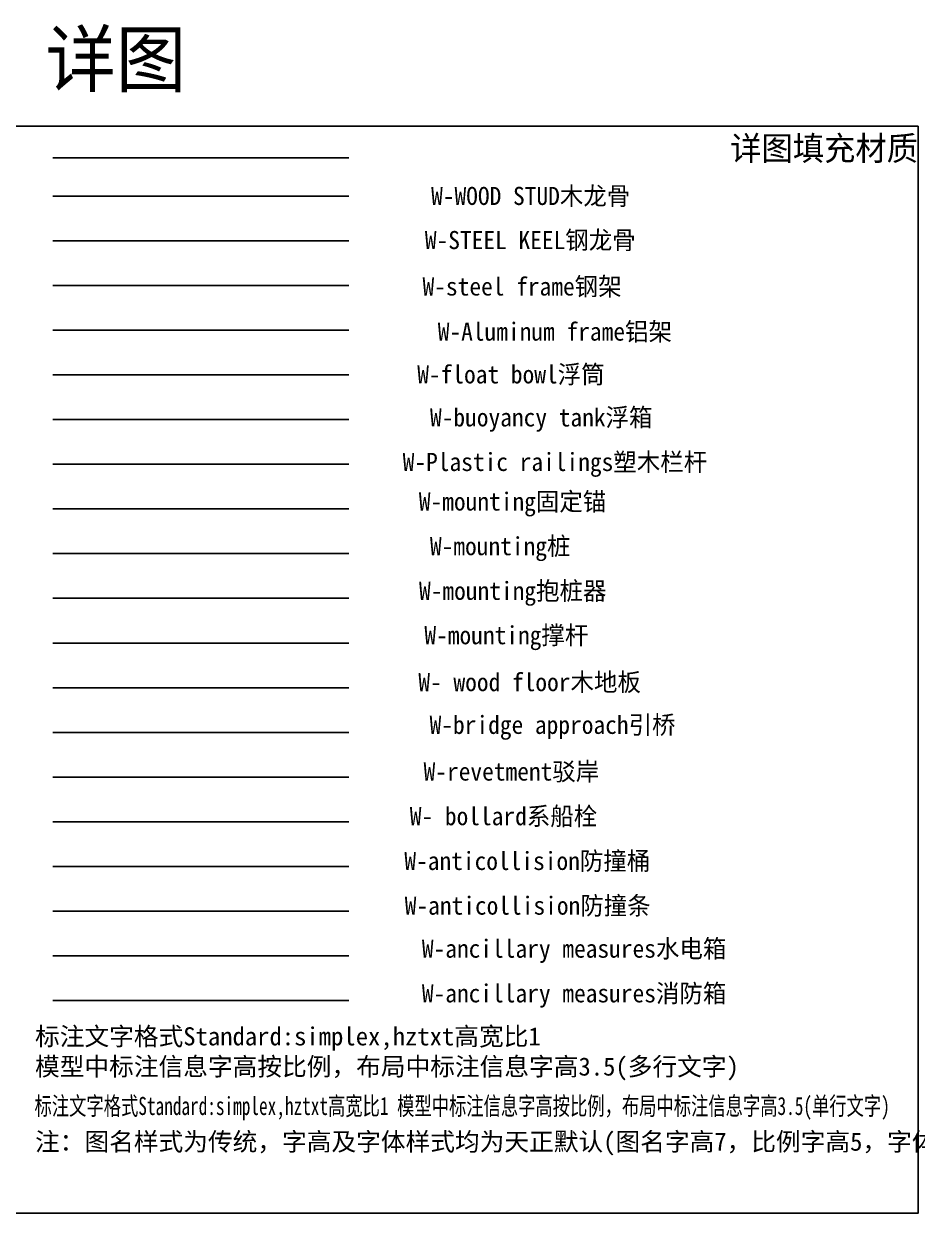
# Model space of a CAD drawing. Extents: x -231680 to 311509, y 18389 to 315840.
# Drawn here: x 61955 to 86624, y 73703 to 106534 of the extents above; entities that cross this region are included whole.
import ezdxf
from ezdxf.enums import TextEntityAlignment as Align

# ---------------------------------------------------------------- set-up
doc = ezdxf.new("R2010")
doc.units = 0
doc.header["$LTSCALE"] = 1000
for name, color, linetype in [('L-TEXT文字标注', 7, 'Continuous'), ('W- bollard系船栓', 4, 'Continuous'), ('W-_ANTICOLLISION防撞措施', 121, 'Continuous'), ('W-ALUMINUM_FRAME铝架', 30, 'Continuous'), ('W-ancillary measures附属措施', 1, 'Continuous'), ('W-bridge approach引桥', 4, 'Continuous'), ('W-FLOAT_BOWL浮筒', 253, 'Continuous'), ('W-MOUNTING固定方式', 5, 'Continuous'), ('W-PLASTIC_RAILINGS塑木栏杆', 6, 'Continuous'), ('W-REVETMENT驳岸', 251, 'Continuous'), ('W-STEEL_FRAME钢架', 3, 'Continuous'), ('W-STEEL_KEEL钢龙骨', 5, 'Continuous'), ('W-Water-水流线', 140, 'Continuous'), ('W-WOOD_FLOOR木地板', 30, 'Continuous'), ('W-WOOD_STUD木龙骨', 25, 'Continuous')]:
    doc.layers.add(name, color=color, linetype=linetype)
doc.styles.get("Standard").update_dxf_attribs({"font": ''})
doc.styles.get('Standard').set_extended_font_data('SimSun')

msp = doc.modelspace()

# ---------------------------------------------------------------- linework, layer by layer
msp.add_lwpolyline([(61646.2, 103703.4), (86646.2, 103703.4), (86646.2, 73703.4), (61646.2, 73703.4)], close=True)
at = {"layer": 'W- bollard系船栓'}
msp.add_lwpolyline([(62756.6, 84508.7), (70928.7, 84508.7)], dxfattribs=at)
at = {"layer": 'W-_ANTICOLLISION防撞措施'}
for points in [[(62756.6, 83275.3), (70928.7, 83275.3)], [(62756.6, 82042), (70928.7, 82042)]]:
    msp.add_lwpolyline(points, dxfattribs=at)
at = {"layer": 'W-ALUMINUM_FRAME铝架', "color": 4}
msp.add_lwpolyline([(62756.6, 98075.3), (70928.7, 98075.3)], dxfattribs=at)
at = {"layer": 'W-ancillary measures附属措施'}
for points in [[(62756.6, 80808.7), (70928.7, 80808.7)], [(62756.6, 79575.3), (70928.7, 79575.3)]]:
    msp.add_lwpolyline(points, dxfattribs=at)
at = {"layer": 'W-bridge approach引桥'}
msp.add_lwpolyline([(62756.6, 86975.3), (70928.7, 86975.3)], dxfattribs=at)
at = {"layer": 'W-FLOAT_BOWL浮筒'}
for points in [[(62756.6, 96842), (70928.7, 96842)], [(62756.6, 95608.7), (70928.7, 95608.7)]]:
    msp.add_lwpolyline(points, dxfattribs=at)
at = {"layer": 'W-MOUNTING固定方式'}
for points in [[(62756.6, 93142), (70928.7, 93142)], [(62756.6, 91908.7), (70928.7, 91908.7)], [(62756.6, 90675.3), (70928.7, 90675.3)], [(62756.6, 89442), (70928.7, 89442)]]:
    msp.add_lwpolyline(points, dxfattribs=at)
at = {"layer": 'W-PLASTIC_RAILINGS塑木栏杆'}
msp.add_lwpolyline([(62756.6, 94375.3), (70928.7, 94375.3)], dxfattribs=at)
at = {"layer": 'W-REVETMENT驳岸'}
msp.add_lwpolyline([(62756.6, 85742), (70928.7, 85742)], dxfattribs=at)
at = {"layer": 'W-STEEL_FRAME钢架'}
msp.add_lwpolyline([(62756.6, 99308.7), (70928.7, 99308.7)], dxfattribs=at)
at = {"layer": 'W-STEEL_KEEL钢龙骨', "color": 5}
msp.add_lwpolyline([(62756.6, 100542), (70928.7, 100542)], dxfattribs=at)
at = {"layer": 'W-Water-水流线'}
msp.add_lwpolyline([(62756.6, 102830.9), (70928.7, 102830.9)], dxfattribs=at)
at = {"layer": 'W-WOOD_FLOOR木地板'}
msp.add_lwpolyline([(62756.6, 88208.7), (70928.7, 88208.7)], dxfattribs=at)
at = {"layer": 'W-WOOD_STUD木龙骨'}
msp.add_lwpolyline([(62756.6, 101775.3), (70928.7, 101775.3)], dxfattribs=at)

# ---------------------------------------------------------------- texts
at = {"layer": 'L-TEXT文字标注', "width": 0.95}
for s, height, p in [('详图', 1500, (64498.6, 105589.3)), ('详图填充材质', 666.67, (84052.5, 103109.3))]:
    msp.add_text(s, height=height, dxfattribs=at).set_placement(p, align=Align.MIDDLE)
at = {"layer": 'L-TEXT文字标注', "width": 0.7}
msp.add_text('标注文字格式Standard:simplex,hztxt高宽比1 模型中标注信息字高按比例，布局中标注信息字高3.5(单行文字)', height=500, dxfattribs=at).set_placement((62252.4, 76414.2))
at = {"layer": 'L-TEXT文字标注', "insert": (62266.1, 78835.8), "char_height": 500, "width": 37770.777, "attachment_point": 1}
msp.add_mtext('标注文字格式Standard:simplex,hztxt高宽比1\\P模型中标注信息字高按比例，布局中标注信息字高3.5(多行文字)', dxfattribs=at)
at = {"layer": 'L-TEXT文字标注', "insert": (62266.1, 75928.5), "char_height": 500, "attachment_point": 1}
msp.add_mtext('注：图名样式为传统，字高及字体样式均为天正默认(图名字高7，比例字高5，字体均为黑体)。', dxfattribs=at)
at = {"layer": 'W- bollard系船栓', "width": 0.95}
msp.add_text('W- bollard系船栓', height=500, dxfattribs=at).set_placement((75200.4, 84670.9), align=Align.MIDDLE)
at = {"layer": 'W-_ANTICOLLISION防撞措施', "width": 0.95}
for s, p in [('W-anticollision防撞桶', (75858, 83437.6)), ('W-anticollision防撞条', (75868.5, 82204.3))]:
    msp.add_text(s, height=500, dxfattribs=at).set_placement(p, align=Align.MIDDLE)
at = {"layer": 'W-ALUMINUM_FRAME铝架', "color": 4, "width": 0.95}
msp.add_text('W-Aluminum frame铝架', height=500, dxfattribs=at).set_placement((76618.3, 98046.5), align=Align.MIDDLE)
at = {"layer": 'W-ancillary measures附属措施', "width": 0.95}
for s, p in [('W-ancillary measures水电箱', (77149.9, 80970.9)), ('W-ancillary measures消防箱', (77149.9, 79737.6))]:
    msp.add_text(s, height=500, dxfattribs=at).set_placement(p, align=Align.MIDDLE)
at = {"layer": 'W-bridge approach引桥', "width": 0.95}
msp.add_text('W-bridge approach引桥', height=500, dxfattribs=at).set_placement((76555.1, 87137.6), align=Align.MIDDLE)
at = {"layer": 'W-FLOAT_BOWL浮筒', "width": 0.95}
for s, p in [('W-float bowl浮筒', (75405.6, 96867.4)), ('W-buoyancy tank浮箱', (76242.5, 95634.1))]:
    msp.add_text(s, height=500, dxfattribs=at).set_placement(p, align=Align.MIDDLE)
at = {"layer": 'W-MOUNTING固定方式', "width": 0.95}
for s, p in [('W-mounting固定锚', (75450, 93304.3)), ('W-mounting桩', (75109.5, 92070.9)), ('W-mounting抱桩器', (75455.3, 90837.6)), ('W-mounting撑杆', (75279.8, 89611.9))]:
    msp.add_text(s, height=500, dxfattribs=at).set_placement(p, align=Align.MIDDLE)
at = {"layer": 'W-PLASTIC_RAILINGS塑木栏杆', "width": 0.95}
msp.add_text('W-Plastic railings塑木栏杆', height=500, dxfattribs=at).set_placement((76620.8, 94394), align=Align.MIDDLE)
at = {"layer": 'W-REVETMENT驳岸', "width": 0.95}
msp.add_text('W-revetment驳岸', height=500, dxfattribs=at).set_placement((75418.9, 85904.3), align=Align.MIDDLE)
at = {"layer": 'W-STEEL_FRAME钢架', "width": 0.95}
msp.add_text('W-steel frame钢架', height=500, dxfattribs=at).set_placement((75713.5, 99291.8), align=Align.MIDDLE)
at = {"layer": 'W-STEEL_KEEL钢龙骨', "color": 5, "width": 0.95}
msp.add_text('W-STEEL KEEL钢龙骨', height=500, dxfattribs=at).set_placement((75939.7, 100573.1), align=Align.MIDDLE)
at = {"layer": 'W-WOOD_FLOOR木地板', "width": 0.95}
msp.add_text('W- wood floor木地板', height=500, dxfattribs=at).set_placement((75921.6, 88370.9), align=Align.MIDDLE)
at = {"layer": 'W-WOOD_STUD木龙骨', "width": 0.95}
msp.add_text('W-WOOD STUD木龙骨', height=500, dxfattribs=at).set_placement((75951, 101791.3), align=Align.MIDDLE)

doc.saveas('drawing.dxf')
